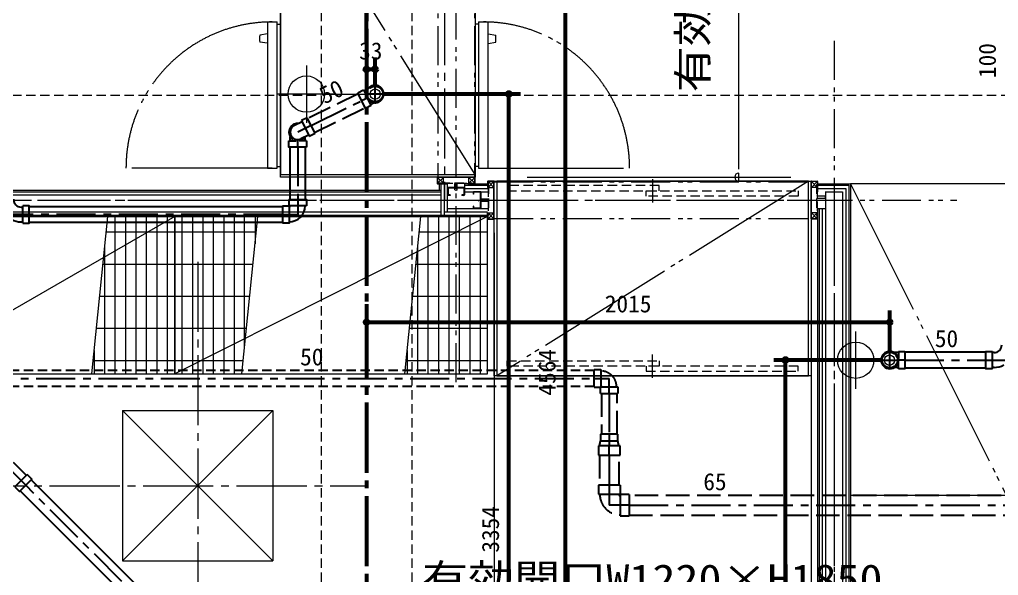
# Model space of a CAD drawing. Units: millimetres at full size, sheet at 1:30. Extents: x -16828 to 149130, y 47892 to 100313.
# Drawn here: x 4849 to 8618, y 57000 to 59142 of the extents above; entities that cross this region are included whole.
import ezdxf
from ezdxf.enums import TextEntityAlignment as Align

# ---------------------------------------------------------------- set-up
doc = ezdxf.new("R2010")
doc.units = ezdxf.units.MM
doc.header["$LTSCALE"] = 30
doc.header["$PDMODE"] = 32
doc.header["$PDSIZE"] = 15
for name, pattern in [('CHAIN1', [8, 5, -1, 1, -1]), ('CHAIN2', [12, 9, -1, 1, -1]), ('DASHED1', [1.8, 1.2, -0.6]), ('DASHED3', [4, 3, -1]), ('DOUBLE_CHAIN1', [8.8, 5, -1, 0.6, -0.6, 0.6, -1]), ('LONG_DOUBLE_CHAIN', [21.8, 18, -1, 0.6, -0.6, 0.6, -1])]:
    doc.linetypes.add(name, pattern=pattern)
for name, color, linetype, lineweight in [('0-0', 7, 'CHAIN2', 15), ('0-1', 7, 'Continuous', 15), ('2-2_間仕切り芯', 7, 'DOUBLE_CHAIN1', 15), ('2-3_間仕切り', 7, 'Continuous', 15), ('2-A_建具', 7, 'Continuous', 15), ('3-0_AIHO08-壁芯', 7, 'CHAIN2', 15), ('3-1_AIHO57-排水立上げ', 7, 'Continuous', 15), ('3-2_AIHO56-排水接続', 7, 'Continuous', 15), ('3-4_AIHO30-厨房機器', 7, 'Continuous', 15), ('3-5_AIHO31-厨房機器中心線', 7, 'CHAIN2', 15), ('3-6_AIHO33-厨房機器隠れ線', 7, 'DASHED1', 15), ('3-7_AIHO47-厨房機器アウトライン', 7, 'Continuous', 15), ('3-8_AIHO30-厨房機器LL', 7, 'Continuous', 15), ('3-9_AIHO32-厨房機器補助線', 7, 'LONG_DOUBLE_CHAIN', 15), ('3-E_AIHO48-厨房機器既設品', 7, 'Continuous', 15), ('4-2_AIHO20-排水溝', 7, 'Continuous', 15), ('4-3_AIHO15-壁開口寸法・コメント', 7, 'Continuous', 15), ('9-9_配管－汚水１：硬質塩ビ管（ＤＶ）', 2, 'Continuous', 30), ('9-E_配管－給湯１：ＣＵＰ(Ｍ)', 1, 'Continuous', 60)]:
    doc.layers.add(name, color=color, linetype=linetype, lineweight=lineweight)
doc.styles.add('ＭＳ ゴシック', font='')
doc.styles.get('ＭＳ ゴシック').set_extended_font_data('MS Gothic')

# ---------------------------------------------------------------- blocks, each defined once
blk = doc.blocks.new('グループ部品-7')
at = {"layer": '4-3_AIHO15-壁開口寸法・コメント'}
for p, q in [((6660.83, 56808.95), (6692.08, 56808.95)), ((6707.71, 56808.95), (6738.96, 56808.95))]:
    blk.add_line(p, q, dxfattribs=at)
blk.add_arc((6676.46, 56808.95), 15.62, 0, 180, dxfattribs=at)
blk = doc.blocks.new('グループ部品-8')
at = {"layer": '4-3_AIHO15-壁開口寸法・コメント'}
for p, q in [((7865.21, 56808.95), (7833.96, 56808.95)), ((7912.08, 56808.95), (7880.83, 56808.95))]:
    blk.add_line(p, q, dxfattribs=at)
blk.add_arc((7896.46, 56808.95), 15.62, 180, 0, dxfattribs=at)
blk = doc.blocks.new('グループ部品-9')
at = {"layer": '4-3_AIHO15-壁開口寸法・コメント'}
for p, q in [((6676.46, 58319.36), (6676.46, 56608.95)), ((7896.46, 58319.36), (7896.46, 56608.95)), ((6738.96, 56808.95), (7833.96, 56808.95))]:
    blk.add_line(p, q, dxfattribs=at)
for name in ['グループ部品-7', 'グループ部品-8']:
    blk.add_blockref(name, (0, 0), dxfattribs=at)
at = {"layer": '4-3_AIHO15-壁開口寸法・コメント', "style": 'ＭＳ ゴシック', "width": 1.15}
blk.add_text('有効開口W1220×H1850', height=113.2, dxfattribs=at).set_placement((6398.43, 56895.79), align=Align.BOTTOM_LEFT)
blk = doc.blocks.new('グループ部品-13')
at = {"layer": '4-3_AIHO15-壁開口寸法・コメント'}
for p, q in [((7618.42, 58565.61), (7618.42, 58596.86)), ((7618.42, 58518.74), (7618.42, 58549.99))]:
    blk.add_line(p, q, dxfattribs=at)
blk.add_arc((7618.42, 58534.36), 15.62, 90, 270, dxfattribs=at)
blk = doc.blocks.new('グループ部品-14')
at = {"layer": '4-3_AIHO15-壁開口寸法・コメント'}
for p, q in [((7618.42, 60979.99), (7618.42, 60948.74)), ((7618.42, 60933.11), (7618.42, 60901.86))]:
    blk.add_line(p, q, dxfattribs=at)
blk.add_arc((7618.42, 60964.36), 15.62, 270, 90, dxfattribs=at)
blk = doc.blocks.new('グループ部品-15')
at = {"layer": '4-3_AIHO15-壁開口寸法・コメント'}
for p, q in [((6803.46, 60964.36), (7818.42, 60964.36)), ((7618.42, 58596.86), (7618.42, 60901.86)), ((6803.46, 58534.36), (7818.42, 58534.36))]:
    blk.add_line(p, q, dxfattribs=at)
for name in ['グループ部品-14', 'グループ部品-13']:
    blk.add_blockref(name, (0, 0), dxfattribs=at)
at = {"layer": '4-3_AIHO15-壁開口寸法・コメント', "style": 'ＭＳ ゴシック', "width": 1.15}
blk.add_text('有効開口W2430×H1960', height=113.2, rotation=90, dxfattribs=at).set_placement((7531.58, 58861.33), align=Align.BOTTOM_LEFT)

msp = doc.modelspace()

# ---------------------------------------------------------------- linework, layer by layer
at = {"layer": '0-0', "color": 1, "lineweight": 60}
msp.add_line((6184.96, 68105.86), (6184.96, 49250.86), dxfattribs=at)
at = {"layer": '0-0'}
for p, q in [((5534.96, 58208.57), (5534.96, 56230.33)), ((4244.96, 57345.86), (6184.96, 57345.86))]:
    msp.add_line(p, q, dxfattribs=at)
at = {"layer": '0-1', "linetype": 'DASHED1'}
for p, q in [((6009.96, 63275.86), (6009.96, 55775.86)), ((6359.96, 63275.86), (6359.96, 55775.86)), ((284.96, 58850.86), (6009.96, 58850.86)), ((6359.96, 58850.86), (12009.96, 58850.86))]:
    msp.add_line(p, q, dxfattribs=at)
at = {"layer": '0-1'}
for p in [(5244.96, 57635.86), (5244.96, 57055.86)]:
    msp.add_line(p, (5824.96, 57055.86), dxfattribs=at)
for points in [[(5244.96, 57635.86), (5824.96, 57635.86), (5824.96, 57055.86)], [(5244.96, 57635.86), (5244.96, 57055.86), (5824.96, 57635.86)]]:
    msp.add_lwpolyline(points, dxfattribs=at)
at = {"layer": '2-2_間仕切り芯'}
for p, q in [((6529.96, 57745.22), (6529.96, 64749.43)), ((7984.96, 59059.84), (7984.96, 50005.86)), ((-806.1, 58445.86), (8457.24, 58445.86))]:
    msp.add_line(p, q, dxfattribs=at)
at = {"layer": '2-3_間仕切り'}
for p, q in [((6466.46, 58484.36), (6466.46, 58509.36)), ((6472.46, 58388.36), (6472.46, 58509.36)), ((6484.96, 58388.36), (6484.96, 58509.36)), ((6497.46, 58400.86), (6497.46, 58509.36)), ((6562.46, 58503.36), (6651.46, 58503.36)), ((6574.96, 58509.36), (6651.46, 58509.36)), ((7921.46, 58509.36), (8048.46, 58509.36)), ((7921.46, 58503.36), (8042.46, 58503.36)), ((8042.46, 58503.36), (8042.46, 55768.36)), ((8048.46, 58509.36), (8048.46, 55762.36)), ((1164.96, 58465.86), (6472.46, 58465.86)), ((2114.96, 58484.36), (6472.46, 58484.36)), ((2114.96, 58478.36), (6472.46, 58478.36)), ((6562.46, 58490.86), (6651.46, 58490.86)), ((6562.46, 58478.36), (6652.96, 58478.36)), ((6626.46, 58413.36), (6626.46, 58478.36)), ((7921.46, 58490.86), (8029.96, 58490.86)), ((7952.46, 58478.78), (7952.46, 55793.36)), ((7952.46, 58478.36), (8017.46, 58478.36)), ((8017.46, 58478.36), (8017.46, 55793.36)), ((8029.96, 58490.86), (8029.96, 55793.36)), ((1164.96, 58400.86), (6472.46, 58400.86)), ((1164.96, 58388.36), (6651.46, 58388.36)), ((1164.96, 58382.36), (6651.46, 58382.36)), ((6484.96, 58400.86), (6651.46, 58400.86)), ((6497.46, 58413.36), (6652.96, 58413.36)), ((7921.46, 58413.36), (7921.46, 54490.86)), ((7921.46, 58413.36), (7952.46, 58413.36)), ((7927.46, 58413.36), (7927.46, 54478.36)), ((7939.96, 58413.36), (7939.96, 55780.86))]:
    msp.add_line(p, q, dxfattribs=at)
at = {"layer": '2-A_建具', "linetype": 'DOUBLE_CHAIN1'}
for p, q in [((6459.46, 60964.36), (6459.46, 58534.36)), ((6600.46, 60964.36), (6600.46, 58534.36)), ((6481.46, 58510.86), (6457.96, 58532.86)), ((6457.96, 58510.86), (6481.46, 58532.86)), ((6481.46, 58510.86), (6481.46, 58532.86)), ((6601.96, 58510.86), (6578.46, 58532.86)), ((6578.46, 58510.86), (6601.96, 58532.86)), ((6578.46, 58510.86), (6578.46, 58532.86)), ((6652.96, 58494.36), (6674.96, 58517.86)), ((6652.96, 58517.86), (6674.96, 58494.36)), ((6652.96, 58494.36), (6674.96, 58494.36)), ((6676.46, 58516.36), (7896.46, 58516.36)), ((7919.96, 58494.36), (7897.96, 58517.86)), ((7919.96, 58517.86), (7897.96, 58494.36)), ((7919.96, 58494.36), (7897.96, 58494.36)), ((6652.96, 58397.36), (6674.96, 58397.36)), ((6652.96, 58373.86), (6674.96, 58397.36)), ((6652.96, 58397.36), (6674.96, 58373.86)), ((7919.96, 58397.36), (7897.96, 58397.36)), ((7919.96, 58373.86), (7897.96, 58397.36)), ((7919.96, 58397.36), (7897.96, 58373.86)), ((6676.46, 58375.36), (7896.46, 58375.36))]:
    msp.add_line(p, q, dxfattribs=at)
at = {"layer": '2-A_建具'}
for p, q in [((6456.46, 58532.86), (6456.46, 58510.86)), ((6601.96, 58534.36), (6457.96, 58534.36)), ((6457.96, 58532.86), (6457.96, 58510.86)), ((6601.96, 58532.86), (6457.96, 58532.86)), ((6601.96, 58510.86), (6601.96, 58532.86)), ((6603.46, 58510.86), (6603.46, 58532.86)), ((6481.46, 58510.86), (6457.96, 58510.86)), ((6457.96, 58509.36), (6497.46, 58509.36)), ((6481.46, 58510.86), (6481.46, 58509.36)), ((6497.46, 58491.96), (6497.46, 58466.76)), ((6499.76, 58491.56), (6499.76, 58467.16)), ((6560.06, 58494.36), (6499.86, 58494.36)), ((6559.66, 58492.06), (6500.26, 58492.06)), ((6525.46, 58485.07), (6525.46, 58510.17)), ((6534.46, 58485.09), (6534.46, 58510.17)), ((6560.16, 58491.56), (6560.16, 58467.16)), ((6562.46, 58509.36), (6562.46, 58466.76)), ((6601.96, 58509.36), (6562.46, 58509.36)), ((6651.46, 58517.86), (6651.46, 58494.36)), ((6651.46, 58494.36), (6652.96, 58494.36)), ((6674.96, 58519.36), (6652.96, 58519.36)), ((6652.96, 58517.86), (6674.96, 58517.86)), ((6652.96, 58517.86), (6652.96, 58494.36)), ((6674.96, 58373.86), (6674.96, 58517.86)), ((6676.46, 58373.86), (6676.46, 58517.86)), ((7896.46, 58373.86), (7896.46, 58517.86)), ((7897.96, 58519.36), (7919.96, 58519.36)), ((7919.96, 58517.86), (7897.96, 58517.86)), ((7897.96, 58373.86), (7897.96, 58517.86)), ((7919.96, 58517.86), (7919.96, 58494.36)), ((7921.46, 58494.36), (7919.96, 58494.36)), ((7921.46, 58517.86), (7921.46, 58478.36)), ((6507.46, 58464.36), (6499.86, 58464.36)), ((6507.46, 58466.66), (6500.26, 58466.66)), ((6507.46, 58466.66), (6507.46, 58464.36)), ((6552.46, 58466.66), (6552.46, 58464.36)), ((6559.66, 58466.66), (6552.46, 58466.66)), ((6560.06, 58464.36), (6552.46, 58464.36)), ((6596.46, 58468.36), (6596.46, 58475.96)), ((6598.76, 58468.36), (6596.46, 58468.36)), ((6598.76, 58468.36), (6598.76, 58475.56)), ((6624.06, 58478.36), (6598.86, 58478.36)), ((6623.66, 58476.06), (6599.26, 58476.06)), ((6624.16, 58416.16), (6624.16, 58475.56)), ((6626.46, 58415.76), (6626.46, 58475.96)), ((7920.66, 58453.86), (7951.72, 58453.86)), ((7920.69, 58462.86), (7951.77, 58462.86)), ((6596.46, 58415.76), (6596.46, 58423.36)), ((6598.76, 58423.36), (6596.46, 58423.36)), ((6598.76, 58416.16), (6598.76, 58423.36)), ((6627.16, 58450.36), (6652.27, 58450.36)), ((6627.19, 58441.36), (6652.27, 58441.36)), ((6623.66, 58415.66), (6599.26, 58415.66)), ((6651.46, 58397.36), (6652.96, 58397.36)), ((6651.46, 58373.86), (6651.46, 58397.36)), ((6652.96, 58373.86), (6652.96, 58397.36)), ((7919.96, 58373.86), (7919.96, 58397.36)), ((7921.46, 58397.36), (7919.96, 58397.36)), ((7921.46, 58373.86), (7921.46, 58397.36)), ((6652.96, 58373.86), (6674.96, 58373.86)), ((6652.96, 58372.36), (6674.96, 58372.36)), ((7919.96, 58373.86), (7897.96, 58373.86)), ((7919.96, 58372.36), (7897.96, 58372.36))]:
    msp.add_line(p, q, dxfattribs=at)
at = {"layer": '2-A_建具', "linetype": 'DASHED1'}
for p, q in [((6469.46, 58513.16), (6469.46, 58510.86)), ((6469.46, 58513.16), (6590.46, 58513.16)), ((6481.46, 58510.86), (6578.46, 58510.86)), ((6590.46, 58510.86), (6590.46, 58513.16)), ((6655.26, 58506.36), (6652.96, 58506.36)), ((6652.96, 58494.36), (6652.96, 58397.36)), ((6655.26, 58506.36), (6655.26, 58386.86)), ((7917.66, 58506.36), (7917.66, 58386.86)), ((7917.66, 58506.36), (7919.96, 58506.36)), ((7919.96, 58494.36), (7919.96, 58397.36)), ((6652.96, 58386.86), (6655.26, 58386.86)), ((7919.96, 58386.86), (7917.66, 58386.86))]:
    msp.add_line(p, q, dxfattribs=at)
at = {"layer": '2-A_建具'}
msp.add_lwpolyline([(6578.46, 58509.36), (6578.46, 58510.86), (6601.96, 58510.86)], dxfattribs=at)
for centre, radius, start, end in [((6457.96, 58532.86), 1.5, 90, 180), ((6601.96, 58532.86), 1.5, 0, 90), ((6457.96, 58510.86), 1.5, 180, 270), ((6499.86, 58491.96), 2.4, 90, 180), ((6500.26, 58491.56), 0.5, 90, 180), ((6527.69, 58506.85), 4, 55.43112, 124.5133), ((6527.72, 58513.42), 4, 234.88675, 299.04061), ((6532.23, 58506.85), 4, 56.08709, 129.84902), ((6559.66, 58491.56), 0.5, 0, 90), ((6560.06, 58491.96), 2.4, 0, 90), ((6601.96, 58510.86), 1.5, 270, 0), ((6652.96, 58517.86), 1.5, 90, 180), ((6674.96, 58517.86), 1.5, 0, 90), ((7897.96, 58517.86), 1.5, 90, 180), ((7919.96, 58517.86), 1.5, 0, 90), ((6499.86, 58466.76), 2.4, 180, 270), ((6500.26, 58467.16), 0.5, 180, 270), ((6527.72, 58488.36), 4, 235.53716, 303.55494), ((6527.72, 58488.36), 4, 235.53716, 303.55494), ((6532.23, 58481.71), 4, 56.30993, 124.95065), ((6532.23, 58481.71), 4, 56.30993, 124.95065), ((6532.16, 58488.36), 4, 236.58342, 305.10845), ((6532.16, 58488.36), 4, 236.58342, 305.10845), ((6559.66, 58467.16), 0.5, 270, 0), ((6560.06, 58466.76), 2.4, 270, 0), ((6598.86, 58475.96), 2.4, 90, 180), ((6599.26, 58475.56), 0.5, 90, 180), ((6623.66, 58475.56), 0.5, 0, 90), ((6624.06, 58475.96), 2.4, 0, 90), ((7923.96, 58460.56), 4, 144.89155, 213.41658), ((7923.96, 58456.12), 4, 146.44506, 214.46284), ((7917.31, 58460.63), 4, 325.04935, 33.69007), ((7955.02, 58456.12), 4, 150.95939, 215.11325), ((7948.45, 58460.63), 4, 320.15098, 33.91291), ((7948.45, 58456.09), 4, 325.4867, 34.56888), ((6599.26, 58416.16), 0.5, 180, 270), ((6620.46, 58443.66), 4, 146.58342, 215.10845), ((6623.66, 58416.16), 0.5, 270, 0), ((6630.46, 58448.1), 4, 145.53716, 213.55494), ((6630.46, 58443.66), 4, 146.58342, 215.10845), ((6623.81, 58443.59), 4, 326.30993, 34.95065), ((6655.52, 58448.1), 4, 144.88675, 209.04061), ((6648.95, 58443.59), 4, 326.08709, 39.84902), ((6648.95, 58448.13), 4, 325.43112, 34.5133), ((6598.86, 58415.76), 2.4, 180, 270), ((6624.06, 58415.76), 2.4, 270, 0), ((6652.96, 58373.86), 1.5, 180, 270), ((6674.96, 58373.86), 1.5, 270, 0), ((7897.96, 58373.86), 1.5, 180, 270), ((7919.96, 58373.86), 1.5, 270, 0)]:
    msp.add_arc(centre, radius, start, end, dxfattribs=at)
at = {"layer": '3-0_AIHO08-壁芯'}
for p, q in [((6484.96, 63195.86), (6484.96, 58445.86)), ((-115.04, 58445.86), (7984.96, 58445.86)), ((7984.96, 58445.86), (7984.96, 55895.86))]:
    msp.add_line(p, q, dxfattribs=at)
at = {"layer": '3-1_AIHO57-排水立上げ'}
for p, q in [((6023.46, 58854.36), (6198.46, 58854.36)), ((8138.46, 57829.36), (8178.46, 57829.36))]:
    msp.add_line(p, q, dxfattribs=at)
for centre in [(6218.46, 58854.36), (8198.46, 57829.36)]:
    msp.add_circle(centre, 20, dxfattribs=at)
at = {"layer": '3-2_AIHO56-排水接続'}
for p, q in [((5953.46, 58964.36), (5953.46, 58744.36)), ((6063.46, 58854.36), (5843.46, 58854.36)), ((8068.46, 57719.36), (8068.46, 57939.36)), ((7958.46, 57829.36), (8178.46, 57829.36))]:
    msp.add_line(p, q, dxfattribs=at)
for centre in [(5953.46, 58854.36), (8068.46, 57829.36)]:
    msp.add_circle(centre, 70, dxfattribs=at)
at = {"layer": '3-4_AIHO30-厨房機器'}
for p, q in [((5853.46, 59744.36), (5853.46, 58544.36)), ((6603.46, 59744.36), (6603.46, 58544.36)), ((5853.46, 58544.36), (6603.46, 58544.36)), ((6686.46, 57769.36), (7886.46, 57769.36))]:
    msp.add_line(p, q, dxfattribs=at)
for points in [[(6686.46, 57769.36), (7886.46, 57769.36), (7886.46, 58519.36), (6686.46, 58519.36)], [(8648.46, 57309.36), (8648.46, 58509.36), (8048.46, 58509.36), (8048.46, 57309.36)]]:
    msp.add_lwpolyline(points, close=True, dxfattribs=at)
at = {"layer": '3-5_AIHO31-厨房機器中心線'}
for p, q in [((7286.46, 58526.86), (7286.46, 58436.86)), ((7286.46, 57761.86), (7286.46, 57851.86))]:
    msp.add_line(p, q, dxfattribs=at)
at = {"layer": '3-6_AIHO33-厨房機器隠れ線'}
for points in [[(7311.46, 58501.86), (6726.46, 58501.86), (6726.46, 58481.86), (7311.46, 58481.86)], [(7261.46, 58481.86), (7846.46, 58481.86), (7846.46, 58461.86), (7261.46, 58461.86)], [(7311.46, 57806.86), (6726.46, 57806.86), (6726.46, 57826.86), (7311.46, 57826.86)], [(7261.46, 57786.86), (7846.46, 57786.86), (7846.46, 57806.86), (7261.46, 57806.86)]]:
    msp.add_lwpolyline(points, close=True, dxfattribs=at)
at = {"layer": '3-7_AIHO47-厨房機器アウトライン'}
msp.add_lwpolyline([(6686.46, 57769.36), (7886.46, 57769.36), (7886.46, 58519.36), (6686.46, 58519.36)], close=True, dxfattribs=at)
at = {"layer": '3-8_AIHO30-厨房機器LL'}
for p, q in [((5803.46, 59132.36), (5840.46, 59132.36)), ((5803.46, 59132.36), (5803.46, 58569.36)), ((5840.46, 58569.36), (5840.46, 59132.36)), ((6616.46, 59132.36), (6653.46, 59132.36)), ((6616.46, 59132.36), (6616.46, 58569.36)), ((6653.46, 58569.36), (6653.46, 59132.36)), ((5840.46, 59123.36), (5853.46, 59123.36)), ((6616.46, 59123.36), (6603.46, 59123.36)), ((5803.46, 59086.41), (5774.08, 59082.01)), ((6653.46, 59086.81), (6682.84, 59081.97)), ((5803.46, 59050.31), (5774.08, 59054.71)), ((6653.46, 59049.92), (6682.84, 59054.75)), ((5803.46, 58569.36), (5840.46, 58569.36)), ((5840.46, 58575.36), (5853.46, 58575.36)), ((6616.46, 58575.36), (6603.46, 58575.36)), ((6616.46, 58569.36), (6653.46, 58569.36))]:
    msp.add_line(p, q, dxfattribs=at)
for centre, start, end in [((5923.46, 59068.36), 174.78028, 185.21972), ((6533.46, 59068.36), 354.79289, 5.20711)]:
    msp.add_arc(centre, 150, start, end, dxfattribs=at)
at = {"layer": '3-9_AIHO32-厨房機器補助線'}
for p, q in [((6603.46, 58544.36), (5853.46, 59744.36)), ((5821.96, 58569.36), (5258.96, 58569.36)), ((6634.96, 58569.36), (7197.96, 58569.36)), ((7886.46, 58519.36), (6686.46, 57769.36)), ((8048.46, 58509.36), (8648.46, 57309.36))]:
    msp.add_line(p, q, dxfattribs=at)
for centre, start, end in [((5821.96, 58569.36), 90, 180), ((6634.96, 58569.36), 0, 90)]:
    msp.add_arc(centre, 563, start, end, dxfattribs=at)
at = {"layer": '3-E_AIHO48-厨房機器既設品'}
for p, q in [((5446.46, 58382.36), (4396.46, 58382.36)), ((5446.46, 58382.36), (4396.46, 57777.36)), ((5446.46, 58382.36), (4396.46, 58382.36)), ((5188.27, 58382.36), (5126.35, 57777.36)), ((5216.53, 58382.36), (5216.53, 57777.36)), ((5256.73, 58382.36), (5256.73, 57777.36)), ((5296.93, 58382.36), (5296.93, 57777.36)), ((5337.13, 58382.36), (5337.13, 57777.36)), ((5377.33, 58382.36), (5377.33, 57777.36)), ((5417.53, 58382.36), (5417.53, 57777.36)), ((6651.46, 58382.36), (5446.46, 58382.36)), ((5446.46, 58382.36), (5446.46, 57777.36)), ((6651.46, 58382.36), (5446.46, 57777.36)), ((6651.46, 58382.36), (5446.46, 58382.36)), ((5446.46, 58382.36), (5446.46, 57777.36)), ((5446.46, 57777.36), (5446.46, 58382.36)), ((5446.46, 57777.36), (5446.46, 58382.36)), ((5474.53, 58382.36), (5474.53, 57777.36)), ((5514.73, 58382.36), (5514.73, 57777.36)), ((5554.93, 58382.36), (5554.93, 57777.36)), ((5595.13, 58382.36), (5595.13, 57777.36)), ((5635.33, 58382.36), (5635.33, 57777.36)), ((5675.53, 58382.36), (5675.53, 57777.36)), ((5704.65, 57777.36), (5766.57, 58382.36)), ((5715.73, 57879.07), (5715.73, 58382.36)), ((5755.93, 58382.36), (5755.93, 58277.06)), ((6393.27, 58382.36), (6331.35, 57777.36)), ((6421.53, 58382.36), (6421.53, 57777.36)), ((6461.73, 58382.36), (6461.73, 57777.36)), ((6501.93, 58382.36), (6501.93, 57777.36)), ((6542.13, 58382.36), (6542.13, 57777.36)), ((6582.33, 58382.36), (6582.33, 57777.36)), ((6622.53, 58382.36), (6622.53, 57777.36)), ((6651.46, 57777.36), (6651.46, 58382.36)), ((6651.46, 57777.36), (6651.46, 58382.36)), ((5182.31, 58323.36), (5446.46, 58323.36)), ((5446.46, 58323.36), (5760.61, 58323.36)), ((6387.31, 58323.36), (6651.46, 58323.36)), ((5176.33, 58264.19), (5176.33, 57777.36)), ((6381.33, 58264.19), (6381.33, 57777.36)), ((5169.81, 58199.61), (5446.46, 58199.61)), ((5446.46, 58199.61), (5748.11, 58199.61)), ((6374.81, 58199.61), (6651.46, 58199.61)), ((5157.31, 58075.86), (5446.46, 58075.86)), ((5446.46, 58075.86), (5735.61, 58075.86)), ((6362.31, 58075.86), (6651.46, 58075.86)), ((5144.81, 57952.11), (5446.46, 57952.11)), ((5446.46, 57952.11), (5723.11, 57952.11)), ((6349.81, 57952.11), (6651.46, 57952.11)), ((5136.13, 57866.2), (5136.13, 57777.36)), ((6341.13, 57866.2), (6341.13, 57777.36)), ((5132.31, 57828.36), (5446.46, 57828.36)), ((5446.46, 57828.36), (5710.61, 57828.36)), ((6337.31, 57828.36), (6651.46, 57828.36)), ((4396.46, 57777.36), (5446.46, 57777.36)), ((4396.46, 57777.36), (5446.46, 57777.36)), ((5446.46, 57777.36), (6651.46, 57777.36)), ((5446.46, 57777.36), (6651.46, 57777.36))]:
    msp.add_line(p, q, dxfattribs=at)
at = {"layer": '4-2_AIHO20-排水溝'}
for points in [[(6603.46, 58534.36), (5853.46, 58534.36), (5853.46, 60964.36), (6603.46, 60964.36)], [(7896.46, 58519.36), (7896.46, 57769.36), (6676.46, 57769.36), (6676.46, 58519.36)]]:
    msp.add_lwpolyline(points, close=True, dxfattribs=at)
at = {"layer": '9-9_配管－汚水１：硬質塩ビ管（ＤＶ）', "linetype": 'DASHED3'}
for p, q in [((6173.54, 58870.3), (6187.09, 58842.84)), ((6175.75, 58865.82), (6189.56, 58872.63)), ((6152.67, 58856.1), (5958.7, 58760.38)), ((6203.19, 58810.22), (6189.64, 58837.67)), ((5985.25, 58706.57), (6179.22, 58802.29)), ((6203.19, 58810.22), (6180.77, 58799.15)), ((6200.98, 58814.7), (6214.78, 58821.51)), ((5936.94, 58747.97), (5907.35, 58733.36)), ((5962.16, 58696.85), (5932.57, 58682.25)), ((7086.61, 57792.92), (7086.61, 57725.92)), ((7061.61, 57725.92), (7086.61, 57725.92)), ((7086.11, 57701.42), (7153.11, 57701.42)), ((7089.61, 57701.42), (7089.61, 57543.84)), ((7149.61, 57543.84), (7149.61, 57701.42)), ((7082.11, 57498.84), (7086.11, 57518.84)), ((7157.11, 57498.84), (7153.11, 57518.84)), ((7081.61, 57463.84), (7081.61, 57347.59)), ((7157.61, 57347.59), (7157.61, 57463.84)), ((7161.11, 57347.59), (7161.11, 57312.59)), ((7078.11, 57312.59), (7161.11, 57312.59)), ((7196.61, 57312.09), (7196.61, 57229.09)), ((9347.96, 57308.59), (7196.61, 57308.59)), ((7196.61, 57232.59), (9347.96, 57232.59))]:
    msp.add_line(p, q, dxfattribs=at)
at = {"layer": '9-9_配管－汚水１：硬質塩ビ管（ＤＶ）', "linetype": 'CHAIN1'}
for p, q in [((6217.96, 58818.86), (6217.96, 58890.86)), ((6165.95, 58829.19), (6191.06, 58841.59)), ((6181.96, 58854.86), (6253.96, 58854.86)), ((5971.97, 58733.47), (6165.95, 58829.19)), ((5919.96, 58741.31), (5919.96, 58743.81)), ((5971.97, 58733.47), (5919.96, 58707.81)), ((5883.96, 58707.81), (5886.46, 58707.81)), ((5919.96, 58649.81), (5919.96, 58674.31)), ((5919.96, 58671.81), (5919.96, 58674.31)), ((5919.96, 58649.81), (5919.96, 58448.64)), ((5919.96, 58448.64), (5919.96, 58390.64)), ((4886.6, 58390.64), (4771.6, 58390.64)), ((5861.96, 58390.64), (4886.6, 58390.64)), ((5861.96, 58390.64), (5919.96, 58390.64)), ((8199.96, 57793.86), (8199.96, 57865.86)), ((8163.96, 57829.86), (8235.96, 57829.86)), ((8257.96, 57829.86), (8229.96, 57829.86)), ((8257.96, 57829.86), (8569.96, 57829.86)), ((8569.96, 57829.86), (8684.96, 57829.86)), ((4433.59, 57759.42), (7061.61, 57759.42)), ((7061.61, 57759.42), (7119.61, 57759.42)), ((7119.61, 57701.42), (7119.61, 57759.42)), ((7119.61, 57701.42), (7119.61, 57543.84)), ((7119.61, 57543.84), (7119.61, 57503.84)), ((7119.61, 57463.84), (7119.61, 57503.84)), ((4872.72, 57347.39), (4771.6, 57448.51)), ((7119.61, 57463.84), (7119.61, 57347.59)), ((5582.55, 56637.55), (4872.72, 57347.39)), ((7119.61, 57347.59), (7119.61, 57270.59)), ((7196.61, 57270.59), (7119.61, 57270.59)), ((7196.61, 57270.59), (9347.96, 57270.59))]:
    msp.add_line(p, q, dxfattribs=at)
at = {"layer": '9-9_配管－汚水１：硬質塩ビ管（ＤＶ）'}
for p, q in [((5891.46, 58674.81), (5891.46, 58690.2)), ((5948.46, 58674.81), (5948.46, 58690.09)), ((5886.46, 58674.81), (5914.19, 58674.81)), ((5889.96, 58649.81), (5889.96, 58448.64)), ((5953.46, 58674.81), (5925.73, 58674.81)), ((5949.96, 58448.64), (5949.96, 58649.81)), ((5953.46, 58674.81), (5953.46, 58649.81)), ((4855.42, 58419.17), (4861.6, 58419.17)), ((4861.6, 58357.14), (4861.6, 58424.14)), ((5861.96, 58420.64), (4886.6, 58420.64)), ((5861.96, 58424.14), (5861.96, 58357.14)), ((5886.46, 58448.64), (5886.46, 58423.64)), ((5953.46, 58423.64), (5886.46, 58423.64)), ((4855.31, 58361.97), (4861.6, 58361.97)), ((4886.6, 58360.64), (5861.96, 58360.64)), ((8232.96, 57858.36), (8217.57, 57858.36)), ((8232.96, 57863.36), (8257.96, 57863.36)), ((8232.96, 57863.36), (8232.96, 57835.63)), ((8569.96, 57859.86), (8257.96, 57859.86)), ((8594.96, 57796.36), (8594.96, 57863.36)), ((8601.14, 57858.38), (8594.96, 57858.38)), ((8232.96, 57796.36), (8232.96, 57824.09)), ((8232.96, 57801.36), (8217.57, 57801.36)), ((8257.96, 57799.86), (8569.96, 57799.86)), ((8601.24, 57801.19), (8594.96, 57801.19)), ((4875.26, 57385.29), (4825.5, 57435.05)), ((4831.35, 57341.38), (4878.73, 57388.75)), ((5603.77, 56658.76), (4893.93, 57368.6)), ((4851.5, 57326.18), (5561.34, 56616.34))]:
    msp.add_line(p, q, dxfattribs=at)
at = {"layer": '9-9_配管－汚水１：硬質塩ビ管（ＤＶ）', "linetype": 'DASHED1'}
for p, q in [((7061.61, 57789.42), (4433.59, 57789.42)), ((4433.59, 57729.42), (7061.61, 57729.42))]:
    msp.add_line(p, q, dxfattribs=at)
at = {"layer": '9-9_配管－汚水１：硬質塩ビ管（ＤＶ）', "linetype": 'DASHED3'}
for points in [[(6180.77, 58799.15), (6151.12, 58859.24), (6173.54, 58870.3)], [(7061.61, 57725.92), (7061.61, 57792.92), (7086.61, 57792.92)], [(7086.11, 57701.42), (7086.11, 57726.42), (7153.11, 57726.42), (7153.11, 57701.42)], [(7161.11, 57347.59), (7078.11, 57347.59), (7078.11, 57312.59)], [(7196.61, 57312.09), (7161.61, 57312.09), (7161.61, 57229.09), (7196.61, 57229.09)]]:
    msp.add_lwpolyline(points, dxfattribs=at)
for points in [[(5986.8, 58703.43), (5957.15, 58763.51), (5934.73, 58752.45), (5964.38, 58692.37)], [(7153.11, 57518.84), (7153.11, 57543.84), (7086.11, 57543.84), (7086.11, 57518.84)], [(7161.11, 57463.84), (7161.11, 57498.84), (7078.11, 57498.84), (7078.11, 57463.84)]]:
    msp.add_lwpolyline(points, close=True, dxfattribs=at)
at = {"layer": '9-9_配管－汚水１：硬質塩ビ管（ＤＶ）'}
for points in [[(5953.46, 58649.81), (5886.46, 58649.81), (5886.46, 58674.81)], [(4861.6, 58357.14), (4886.6, 58357.14), (4886.6, 58424.14), (4861.6, 58424.14)], [(5861.96, 58424.14), (5886.96, 58424.14), (5886.96, 58357.14), (5861.96, 58357.14)], [(5886.46, 58448.64), (5953.46, 58448.64), (5953.46, 58423.64)], [(8257.96, 57863.36), (8257.96, 57796.36), (8232.96, 57796.36)], [(8594.96, 57796.36), (8569.96, 57796.36), (8569.96, 57863.36), (8594.96, 57863.36)], [(4831.35, 57341.38), (4849.03, 57323.7), (4896.4, 57371.08), (4878.73, 57388.75)]]:
    msp.add_lwpolyline(points, dxfattribs=at)
at = {"layer": '9-9_配管－汚水１：硬質塩ビ管（ＤＶ）', "linetype": 'DASHED3'}
msp.add_circle((6217.96, 58854.86), 30, dxfattribs=at)
at = {"layer": '9-9_配管－汚水１：硬質塩ビ管（ＤＶ）'}
msp.add_circle((8199.96, 57829.86), 30, dxfattribs=at)
at = {"layer": '9-9_配管－汚水１：硬質塩ビ管（ＤＶ）', "linetype": 'DASHED3'}
for centre, radius, start, end in [((6217.96, 58854.86), 33.5, 90, 180), ((6217.96, 58854.86), 33.5, 0, 90), ((6217.96, 58854.86), 33.5, 180, 270), ((6217.96, 58854.86), 33.5, 270, 0), ((5919.96, 58707.81), 33.5, 84.55786, 327.972), ((5919.96, 58707.81), 28.5, 116.26493, 296.26493), ((7086.61, 57726.42), 61.5, 0, 90), ((7086.61, 57726.42), 4.5, 0, 90), ((7161.61, 57312.59), 78.5, 180, 270), ((7161.61, 57312.59), 5.5, 180, 270)]:
    msp.add_arc(centre, radius, start, end, dxfattribs=at)
at = {"layer": '9-9_配管－汚水１：硬質塩ビ管（ＤＶ）'}
for centre, radius, start, end in [((4855.42, 58449.09), 29.92, 180, 270), ((5886.96, 58423.64), 61.5, 270, 0), ((5886.96, 58423.64), 4.5, 270, 0), ((4855.31, 58436.77), 74.8, 240, 270), ((8199.96, 57829.86), 33.5, 90, 180), ((8199.96, 57829.86), 33.5, 270, 90), ((8601.14, 57888.3), 29.92, 270, 0), ((8199.96, 57829.86), 33.5, 180, 270), ((8601.24, 57875.99), 74.8, 270, 300)]:
    msp.add_arc(centre, radius, start, end, dxfattribs=at)
at = {"layer": '9-E_配管－給湯１：ＣＵＰ(Ｍ)'}
for p, q in [((6950.7, 55500.86), (6950.7, 60064.86)), ((6184.96, 59047.92), (6184.96, 59232.32)), ((6217.96, 58884.86), (6217.96, 58995.07)), ((6184.96, 58964.9), (6184.96, 58905.07)), ((6184.96, 58950.07), (6217.96, 58950.07)), ((6247.96, 58854.86), (6777.94, 58854.86)), ((6732.94, 55500.86), (6732.94, 58854.86)), ((6184.96, 58044.73), (6184.96, 57930.71)), ((8199.96, 57859.86), (8199.96, 58020.71)), ((6184.96, 57975.71), (8199.96, 57975.71)), ((8169.96, 57829.86), (7753.02, 57829.86)), ((7798.02, 55500.86), (7798.02, 57829.86))]:
    msp.add_line(p, q, dxfattribs=at)
for p in [(6184.96, 58950.07), (6217.96, 58950.07), (6732.94, 58854.86), (6184.96, 57975.71), (8199.96, 57975.71), (7798.02, 57829.86)]:
    msp.add_point(p, dxfattribs=at)

# ---------------------------------------------------------------- block references
at = {"layer": '4-3_AIHO15-壁開口寸法・コメント'}
for name in ['グループ部品-15', 'グループ部品-9']:
    msp.add_blockref(name, (0, 0), dxfattribs=at)

# ---------------------------------------------------------------- texts
at = {"layer": '9-9_配管－汚水１：硬質塩ビ管（ＤＶ）', "color": 7, "style": 'ＭＳ ゴシック'}
for s, rotation, p in [('100', 90, (8627.96, 58916.34)), ('50', 26.265, (6032.49, 58796.79))]:
    msp.add_text(s, height=65.98, rotation=rotation, dxfattribs=at).set_placement(p, align=Align.BOTTOM_LEFT)
for s, p in [('50', (8373.21, 57859.86)), ('50', (5929.32, 57789.42)), ('65', (7481.73, 57308.59))]:
    msp.add_text(s, height=65.98, dxfattribs=at).set_placement(p, align=Align.BOTTOM_LEFT)
at = {"layer": '9-E_配管－給湯１：ＣＵＰ(Ｍ)', "style": 'ＭＳ ゴシック'}
for s, p in [('33', (6156.46, 58968.07)), ('2015', (7102.46, 57993.71))]:
    msp.add_text(s, height=65.98, dxfattribs=at).set_placement(p, align=Align.BOTTOM_LEFT)
for s, p in [('4564', (6932.7, 57692.86)), ('3354', (6714.94, 57087.86))]:
    msp.add_text(s, height=65.98, rotation=90, dxfattribs=at).set_placement(p, align=Align.BOTTOM_LEFT)

doc.saveas('drawing.dxf')
